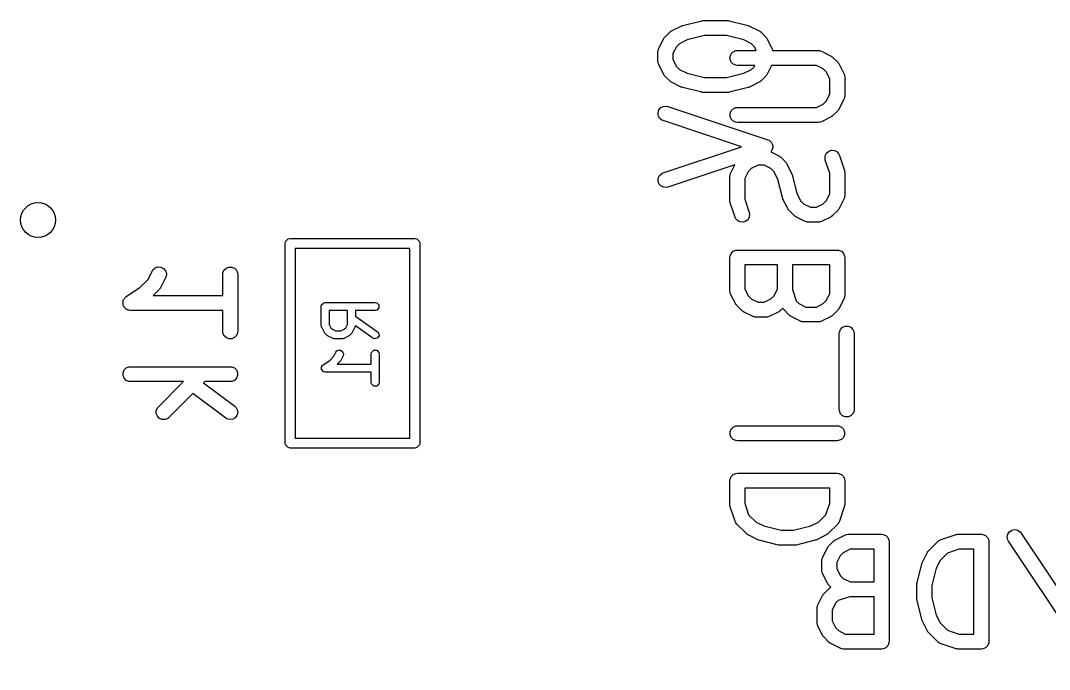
# Model space of a CAD drawing. Extents: x -0.08 to 1.99, y 0.07 to 3.69.
# Drawn here: x 1.0207 to 1.4264, y 2.9114 to 3.1675 of the extents above; entities that cross this region are included whole.
import ezdxf

# ---------------------------------------------------------------- set-up
doc = ezdxf.new("R2010")
doc.units = 0
doc.header["$MEASUREMENT"] = 0
doc.layers.add('BLACK', color=7, linetype='CONTINUOUS')

msp = doc.modelspace()

# ---------------------------------------------------------------- linework, layer by layer
at = {"layer": 'BLACK', "linetype": 'CONTINUOUS'}
for p, q in [((1.27742, 3.16344), (1.28117, 3.16531)), ((1.28117, 3.16531), (1.28121, 3.16533)), ((1.28121, 3.16533), (1.28123, 3.16534)), ((1.28123, 3.16534), (1.28147, 3.16543)), ((1.28147, 3.16543), (1.28171, 3.16552)), ((1.28171, 3.16552), (1.28173, 3.16552)), ((1.28173, 3.16552), (1.28178, 3.16554)), ((1.28178, 3.16554), (1.28927, 3.16741)), ((1.28927, 3.16741), (1.28937, 3.16743)), ((1.28937, 3.16743), (1.28941, 3.16744)), ((1.28941, 3.16744), (1.28963, 3.16747)), ((1.28963, 3.16747), (1.28985, 3.1675)), ((1.28985, 3.1675), (1.28989, 3.16749)), ((1.28989, 3.16749), (1.28999, 3.1675)), ((1.28999, 3.1675), (1.29936, 3.1675)), ((1.29936, 3.1675), (1.29947, 3.16749)), ((1.29947, 3.16749), (1.29951, 3.1675)), ((1.29951, 3.1675), (1.29972, 3.16747)), ((1.29972, 3.16747), (1.29994, 3.16744)), ((1.29994, 3.16744), (1.29998, 3.16743)), ((1.29998, 3.16743), (1.30008, 3.16741)), ((1.30008, 3.16741), (1.30758, 3.16554)), ((1.30758, 3.16554), (1.30762, 3.16552)), ((1.30762, 3.16552), (1.30764, 3.16552)), ((1.30764, 3.16552), (1.30788, 3.16543)), ((1.30788, 3.16543), (1.30813, 3.16534)), ((1.30813, 3.16534), (1.30814, 3.16533)), ((1.30814, 3.16533), (1.30818, 3.16531)), ((1.30818, 3.16531), (1.31193, 3.16344)), ((1.27448, 3.16065), (1.27453, 3.16073)), ((1.27453, 3.16073), (1.27459, 3.16079)), ((1.27459, 3.16079), (1.27478, 3.16101)), ((1.27478, 3.16101), (1.27665, 3.16289)), ((1.27665, 3.16289), (1.27688, 3.16307)), ((1.27688, 3.16307), (1.27693, 3.16313)), ((1.27693, 3.16313), (1.27702, 3.16319)), ((1.27702, 3.16319), (1.2771, 3.16325)), ((1.2771, 3.16325), (1.27717, 3.16328)), ((1.27717, 3.16328), (1.27742, 3.16344)), ((1.29035, 3.1616), (1.28352, 3.15989)), ((1.299, 3.1616), (1.29035, 3.1616)), ((1.30583, 3.15989), (1.299, 3.1616)), ((1.31193, 3.16344), (1.31218, 3.16328)), ((1.31218, 3.16328), (1.31225, 3.16325)), ((1.31225, 3.16325), (1.31233, 3.16319)), ((1.31233, 3.16319), (1.31242, 3.16313)), ((1.31242, 3.16313), (1.31247, 3.16307)), ((1.31247, 3.16307), (1.3127, 3.16289)), ((1.3127, 3.16289), (1.31458, 3.16101)), ((1.31458, 3.16101), (1.31476, 3.16079)), ((1.31476, 3.16079), (1.31482, 3.16073)), ((1.31482, 3.16073), (1.31488, 3.16065)), ((1.27235, 3.15649), (1.27423, 3.16024)), ((1.27423, 3.16024), (1.27438, 3.16049)), ((1.27438, 3.16049), (1.27441, 3.16056)), ((1.27441, 3.16056), (1.27448, 3.16065)), ((1.27929, 3.15717), (1.27795, 3.15448)), ((1.28049, 3.15837), (1.27929, 3.15717)), ((1.28352, 3.15989), (1.28049, 3.15837)), ((1.30886, 3.15837), (1.30583, 3.15989)), ((1.31006, 3.15717), (1.30886, 3.15837)), ((1.3108, 3.15569), (1.31006, 3.15717)), ((1.31488, 3.16065), (1.31494, 3.16056)), ((1.31494, 3.16056), (1.31497, 3.16049)), ((1.31497, 3.16049), (1.31513, 3.16024)), ((1.31513, 3.16024), (1.317, 3.15649)), ((1.27204, 3.15517), (1.2721, 3.15575)), ((1.27204, 3.15142), (1.27204, 3.15517)), ((1.2721, 3.15575), (1.27214, 3.15585)), ((1.27214, 3.15595), (1.27235, 3.15649)), ((1.27214, 3.15585), (1.27214, 3.15595)), ((1.27795, 3.15448), (1.27795, 3.15212)), ((1.30044, 3.15331), (1.30088, 3.15438)), ((1.30044, 3.15216), (1.30044, 3.15331)), ((1.30088, 3.15438), (1.3017, 3.15519)), ((1.3017, 3.15519), (1.30276, 3.15563)), ((1.30276, 3.15563), (1.30334, 3.15569)), ((1.30334, 3.15569), (1.3108, 3.15569)), ((1.317, 3.15649), (1.31721, 3.15595)), ((1.31721, 3.15595), (1.31722, 3.15585)), ((1.31722, 3.15585), (1.31726, 3.15575)), ((1.31726, 3.15575), (1.31726, 3.15569)), ((1.31726, 3.15569), (1.33521, 3.15569)), ((1.33521, 3.15569), (1.33579, 3.15563)), ((1.33579, 3.15563), (1.33588, 3.15559)), ((1.33588, 3.15559), (1.33599, 3.15559)), ((1.33599, 3.15559), (1.33653, 3.15538)), ((1.33653, 3.15538), (1.34028, 3.1535)), ((1.34028, 3.1535), (1.34053, 3.15335)), ((1.34053, 3.15335), (1.3406, 3.15332)), ((1.3406, 3.15332), (1.34068, 3.15325)), ((1.34068, 3.15325), (1.34077, 3.1532)), ((1.34077, 3.1532), (1.34082, 3.15314)), ((1.34082, 3.15314), (1.34105, 3.15295)), ((1.34105, 3.15295), (1.34292, 3.15108)), ((1.2721, 3.15085), (1.27204, 3.15142)), ((1.27214, 3.15075), (1.2721, 3.15085)), ((1.27214, 3.15064), (1.27214, 3.15075)), ((1.27235, 3.1501), (1.27214, 3.15064)), ((1.27423, 3.14635), (1.27235, 3.1501)), ((1.27795, 3.15212), (1.27929, 3.14942)), ((1.27929, 3.14942), (1.28049, 3.14823)), ((1.30088, 3.1511), (1.30044, 3.15216)), ((1.3017, 3.15028), (1.30088, 3.1511)), ((1.30276, 3.14984), (1.3017, 3.15028)), ((1.30334, 3.14979), (1.30276, 3.14984)), ((1.31024, 3.14979), (1.30334, 3.14979)), ((1.30886, 3.14823), (1.31006, 3.14942)), ((1.31006, 3.14942), (1.31024, 3.14979)), ((1.31684, 3.14979), (1.31513, 3.14635)), ((1.33451, 3.14979), (1.31684, 3.14979)), ((1.33721, 3.14844), (1.33451, 3.14979)), ((1.34292, 3.15108), (1.34311, 3.15085)), ((1.34311, 3.15085), (1.34317, 3.1508)), ((1.34317, 3.1508), (1.34322, 3.15071)), ((1.34322, 3.15071), (1.34329, 3.15063)), ((1.34329, 3.15063), (1.34332, 3.15056)), ((1.34332, 3.15056), (1.34348, 3.15031)), ((1.34348, 3.15031), (1.34535, 3.14656)), ((1.27438, 3.14611), (1.27423, 3.14635)), ((1.27441, 3.14603), (1.27438, 3.14611)), ((1.27448, 3.14595), (1.27441, 3.14603)), ((1.27453, 3.14586), (1.27448, 3.14595)), ((1.27459, 3.14581), (1.27453, 3.14586)), ((1.27478, 3.14559), (1.27459, 3.14581)), ((1.27665, 3.14371), (1.27478, 3.14559)), ((1.28049, 3.14823), (1.28352, 3.14671)), ((1.28352, 3.14671), (1.29035, 3.145)), ((1.29035, 3.145), (1.299, 3.145)), ((1.299, 3.145), (1.30583, 3.14671)), ((1.30583, 3.14671), (1.30886, 3.14823)), ((1.31458, 3.14559), (1.3127, 3.14371)), ((1.31476, 3.14581), (1.31458, 3.14559)), ((1.31482, 3.14586), (1.31476, 3.14581)), ((1.31488, 3.14595), (1.31482, 3.14586)), ((1.31494, 3.14603), (1.31488, 3.14595)), ((1.31497, 3.14611), (1.31494, 3.14603)), ((1.31513, 3.14635), (1.31497, 3.14611)), ((1.33841, 3.14724), (1.33721, 3.14844)), ((1.33976, 3.14454), (1.33841, 3.14724)), ((1.33976, 3.13844), (1.33976, 3.14454)), ((1.34535, 3.14656), (1.34556, 3.14602)), ((1.34556, 3.14602), (1.34556, 3.14591)), ((1.34556, 3.14591), (1.34561, 3.14582)), ((1.34561, 3.14582), (1.34566, 3.14524)), ((1.34566, 3.14524), (1.34566, 3.13774)), ((1.27688, 3.14353), (1.27665, 3.14371)), ((1.27693, 3.14347), (1.27688, 3.14353)), ((1.27702, 3.14341), (1.27693, 3.14347)), ((1.2771, 3.14335), (1.27702, 3.14341)), ((1.27717, 3.14332), (1.2771, 3.14335)), ((1.27742, 3.14316), (1.27717, 3.14332)), ((1.28117, 3.14128), (1.27742, 3.14316)), ((1.28121, 3.14127), (1.28117, 3.14128)), ((1.28123, 3.14126), (1.28121, 3.14127)), ((1.28147, 3.14117), (1.28123, 3.14126)), ((1.28171, 3.14108), (1.28147, 3.14117)), ((1.28173, 3.14108), (1.28171, 3.14108)), ((1.28178, 3.14106), (1.28173, 3.14108)), ((1.28927, 3.13919), (1.28178, 3.14106)), ((1.30758, 3.14106), (1.30008, 3.13919)), ((1.30762, 3.14108), (1.30758, 3.14106)), ((1.30764, 3.14108), (1.30762, 3.14108)), ((1.30788, 3.14117), (1.30764, 3.14108)), ((1.30813, 3.14126), (1.30788, 3.14117)), ((1.30814, 3.14127), (1.30813, 3.14126)), ((1.30818, 3.14128), (1.30814, 3.14127)), ((1.31193, 3.14316), (1.30818, 3.14128)), ((1.31218, 3.14332), (1.31193, 3.14316)), ((1.31225, 3.14335), (1.31218, 3.14332)), ((1.31233, 3.14341), (1.31225, 3.14335)), ((1.31242, 3.14347), (1.31233, 3.14341)), ((1.31247, 3.14353), (1.31242, 3.14347)), ((1.3127, 3.14371), (1.31247, 3.14353)), ((1.28937, 3.13917), (1.28927, 3.13919)), ((1.28941, 3.13916), (1.28937, 3.13917)), ((1.28963, 3.13913), (1.28941, 3.13916)), ((1.28985, 3.1391), (1.28963, 3.13913)), ((1.28989, 3.13911), (1.28985, 3.1391)), ((1.28999, 3.1391), (1.28989, 3.13911)), ((1.29936, 3.1391), (1.28999, 3.1391)), ((1.29947, 3.13911), (1.29936, 3.1391)), ((1.29951, 3.1391), (1.29947, 3.13911)), ((1.29972, 3.13913), (1.29951, 3.1391)), ((1.29994, 3.13916), (1.29972, 3.13913)), ((1.29998, 3.13917), (1.29994, 3.13916)), ((1.30008, 3.13919), (1.29998, 3.13917)), ((1.33841, 3.13574), (1.33976, 3.13844)), ((1.34535, 3.13642), (1.34348, 3.13267)), ((1.34556, 3.13696), (1.34535, 3.13642)), ((1.34561, 3.13716), (1.34556, 3.13707)), ((1.34556, 3.13707), (1.34556, 3.13696)), ((1.34566, 3.13774), (1.34561, 3.13716)), ((1.27243, 3.13226), (1.27318, 3.13314)), ((1.27318, 3.13314), (1.27421, 3.13365)), ((1.27421, 3.13365), (1.27536, 3.13373)), ((1.27536, 3.13373), (1.27593, 3.1336)), ((1.27593, 3.1336), (1.3153, 3.12048)), ((1.30088, 3.13188), (1.3017, 3.1327)), ((1.3017, 3.1327), (1.30276, 3.13314)), ((1.30276, 3.13314), (1.30334, 3.13319)), ((1.30334, 3.13319), (1.33451, 3.13319)), ((1.33451, 3.13319), (1.33721, 3.13454)), ((1.33721, 3.13454), (1.33841, 3.13574)), ((1.34329, 3.13235), (1.34322, 3.13227)), ((1.34332, 3.13242), (1.34329, 3.13235)), ((1.34348, 3.13267), (1.34332, 3.13242)), ((1.27206, 3.13117), (1.27243, 3.13226)), ((1.27214, 3.13002), (1.27206, 3.13117)), ((1.27266, 3.12899), (1.27214, 3.13002)), ((1.27353, 3.12824), (1.27266, 3.12899)), ((1.27406, 3.128), (1.27353, 3.12824)), ((1.30044, 3.13082), (1.30088, 3.13188)), ((1.30044, 3.12967), (1.30044, 3.13082)), ((1.30088, 3.1286), (1.30044, 3.12967)), ((1.3017, 3.12779), (1.30088, 3.1286)), ((1.34028, 3.12947), (1.33653, 3.1276)), ((1.34053, 3.12963), (1.34028, 3.12947)), ((1.3406, 3.12966), (1.34053, 3.12963)), ((1.34068, 3.12973), (1.3406, 3.12966)), ((1.34077, 3.12978), (1.34068, 3.12973)), ((1.34082, 3.12984), (1.34077, 3.12978)), ((1.34105, 3.13003), (1.34082, 3.12984)), ((1.34292, 3.1319), (1.34105, 3.13003)), ((1.34311, 3.13213), (1.34292, 3.1319)), ((1.34317, 3.13218), (1.34311, 3.13213)), ((1.34322, 3.13227), (1.34317, 3.13218)), ((1.30503, 3.11768), (1.27406, 3.128)), ((1.30276, 3.12735), (1.3017, 3.12779)), ((1.30334, 3.12729), (1.30276, 3.12735)), ((1.33521, 3.12729), (1.30334, 3.12729)), ((1.33579, 3.12735), (1.33521, 3.12729)), ((1.33588, 3.12739), (1.33579, 3.12735)), ((1.33599, 3.12739), (1.33588, 3.12739)), ((1.33653, 3.1276), (1.33599, 3.12739)), ((1.3153, 3.12048), (1.31583, 3.12024)), ((1.31583, 3.12024), (1.31598, 3.12011)), ((1.27406, 3.10736), (1.30503, 3.11768)), ((1.31598, 3.12011), (1.31617, 3.12001)), ((1.31617, 3.12001), (1.31642, 3.11973)), ((1.31642, 3.11973), (1.3167, 3.11949)), ((1.3167, 3.11949), (1.31679, 3.1193)), ((1.31679, 3.1193), (1.31693, 3.11914)), ((1.31693, 3.11622), (1.31679, 3.11606)), ((1.31693, 3.11914), (1.31705, 3.11879)), ((1.31705, 3.11657), (1.31693, 3.11622)), ((1.31705, 3.11879), (1.31721, 3.11846)), ((1.31721, 3.1169), (1.31705, 3.11657)), ((1.31721, 3.11846), (1.31723, 3.11825)), ((1.31723, 3.11711), (1.31721, 3.1169)), ((1.31723, 3.11825), (1.31729, 3.11805)), ((1.31729, 3.11731), (1.31723, 3.11711)), ((1.31729, 3.11805), (1.31727, 3.11768)), ((1.31727, 3.11768), (1.31729, 3.11731)), ((1.33937, 3.11593), (1.34047, 3.1163)), ((1.34047, 3.1163), (1.34161, 3.11622)), ((1.34161, 3.11622), (1.34264, 3.1157)), ((1.3167, 3.11587), (1.31651, 3.11571)), ((1.31651, 3.11571), (1.31966, 3.11413)), ((1.31679, 3.11606), (1.3167, 3.11587)), ((1.31966, 3.11413), (1.31991, 3.11398)), ((1.31991, 3.11398), (1.31998, 3.11395)), ((1.31998, 3.11395), (1.32006, 3.11388)), ((1.32006, 3.11388), (1.32015, 3.11383)), ((1.32015, 3.11383), (1.3202, 3.11377)), ((1.3202, 3.11377), (1.32043, 3.11358)), ((1.32043, 3.11358), (1.3223, 3.11171)), ((1.33791, 3.113), (1.33799, 3.11415)), ((1.33803, 3.11243), (1.33791, 3.113)), ((1.33799, 3.11415), (1.3385, 3.11518)), ((1.33976, 3.10726), (1.33803, 3.11243)), ((1.3385, 3.11518), (1.33937, 3.11593)), ((1.34264, 3.1157), (1.3434, 3.11483)), ((1.3434, 3.11483), (1.34364, 3.1143)), ((1.34364, 3.1143), (1.34551, 3.10868)), ((1.30239, 3.11058), (1.27593, 3.10175)), ((1.3007, 3.10719), (1.30239, 3.11058)), ((1.30884, 3.10907), (1.30764, 3.10787)), ((1.31154, 3.11042), (1.30884, 3.10907)), ((1.31389, 3.11042), (1.31154, 3.11042)), ((1.31659, 3.10907), (1.31389, 3.11042)), ((1.31779, 3.10787), (1.31659, 3.10907)), ((1.3223, 3.11171), (1.32249, 3.11148)), ((1.32249, 3.11148), (1.32254, 3.11143)), ((1.32254, 3.11143), (1.3226, 3.11134)), ((1.3226, 3.11134), (1.32267, 3.11126)), ((1.32267, 3.11126), (1.3227, 3.11119)), ((1.3227, 3.11119), (1.32285, 3.11094)), ((1.32285, 3.11094), (1.32473, 3.10719)), ((1.34551, 3.10868), (1.34558, 3.10839)), ((1.34558, 3.10839), (1.34561, 3.10832)), ((1.34561, 3.10832), (1.34562, 3.10822)), ((1.34562, 3.10822), (1.34564, 3.10811)), ((1.34564, 3.10811), (1.34563, 3.10804)), ((1.34563, 3.10804), (1.34566, 3.10774)), ((1.27206, 3.10419), (1.27214, 3.10534)), ((1.27243, 3.10309), (1.27206, 3.10419)), ((1.27214, 3.10534), (1.27266, 3.10637)), ((1.27266, 3.10637), (1.27353, 3.10712)), ((1.27353, 3.10712), (1.27406, 3.10736)), ((1.30039, 3.10587), (1.30044, 3.10645)), ((1.30039, 3.0965), (1.30039, 3.10587)), ((1.30044, 3.10645), (1.30048, 3.10654)), ((1.30048, 3.10654), (1.30049, 3.10665)), ((1.30049, 3.10665), (1.3007, 3.10719)), ((1.30764, 3.10787), (1.30629, 3.10517)), ((1.30629, 3.10517), (1.30629, 3.09697)), ((1.3193, 3.10484), (1.31779, 3.10787)), ((1.3211, 3.09765), (1.3193, 3.10484)), ((1.32473, 3.10719), (1.32474, 3.10715)), ((1.32474, 3.10715), (1.32476, 3.10713)), ((1.32476, 3.10713), (1.32484, 3.10689)), ((1.32484, 3.10689), (1.32493, 3.10665)), ((1.32493, 3.10665), (1.32494, 3.10663)), ((1.32494, 3.10663), (1.32495, 3.10659)), ((1.32495, 3.10659), (1.32675, 3.0994)), ((1.33976, 3.09907), (1.33976, 3.10726)), ((1.34566, 3.10774), (1.34566, 3.09837)), ((1.27318, 3.10222), (1.27243, 3.10309)), ((1.27421, 3.10171), (1.27318, 3.10222)), ((1.27536, 3.10163), (1.27421, 3.10171)), ((1.27593, 3.10175), (1.27536, 3.10163)), ((1.30042, 3.0962), (1.30039, 3.0965)), ((1.30041, 3.09613), (1.30042, 3.0962)), ((1.30043, 3.09602), (1.30041, 3.09613)), ((1.30044, 3.09592), (1.30043, 3.09602)), ((1.30047, 3.09585), (1.30044, 3.09592)), ((1.30054, 3.09556), (1.30047, 3.09585)), ((1.30629, 3.09697), (1.30802, 3.0918)), ((1.32111, 3.09761), (1.3211, 3.09765)), ((1.32111, 3.09759), (1.32111, 3.09761)), ((1.32121, 3.09735), (1.32111, 3.09759)), ((1.32129, 3.09711), (1.32121, 3.09735)), ((1.3213, 3.09709), (1.32129, 3.09711)), ((1.32132, 3.09705), (1.3213, 3.09709)), ((1.3232, 3.0933), (1.32132, 3.09705)), ((1.32675, 3.0994), (1.32826, 3.09637)), ((1.32826, 3.09637), (1.32946, 3.09517)), ((1.33721, 3.09517), (1.33841, 3.09637)), ((1.33841, 3.09637), (1.33976, 3.09907)), ((1.34535, 3.09705), (1.34348, 3.0933)), ((1.34556, 3.09759), (1.34535, 3.09705)), ((1.34561, 3.09779), (1.34556, 3.0977)), ((1.34556, 3.0977), (1.34556, 3.09759)), ((1.34566, 3.09837), (1.34561, 3.09779)), ((1.30241, 3.08994), (1.30054, 3.09556)), ((1.30802, 3.0918), (1.30814, 3.09124)), ((1.32335, 3.09305), (1.3232, 3.0933)), ((1.32338, 3.09298), (1.32335, 3.09305)), ((1.32345, 3.0929), (1.32338, 3.09298)), ((1.3235, 3.09281), (1.32345, 3.0929)), ((1.32356, 3.09276), (1.3235, 3.09281)), ((1.32375, 3.09253), (1.32356, 3.09276)), ((1.32562, 3.09066), (1.32375, 3.09253)), ((1.32946, 3.09517), (1.33216, 3.09382)), ((1.33216, 3.09382), (1.33451, 3.09382)), ((1.33451, 3.09382), (1.33721, 3.09517)), ((1.34292, 3.09253), (1.34105, 3.09066)), ((1.34311, 3.09276), (1.34292, 3.09253)), ((1.34317, 3.09281), (1.34311, 3.09276)), ((1.34322, 3.0929), (1.34317, 3.09281)), ((1.34329, 3.09298), (1.34322, 3.0929)), ((1.34332, 3.09305), (1.34329, 3.09298)), ((1.34348, 3.0933), (1.34332, 3.09305)), ((1.30265, 3.08941), (1.30241, 3.08994)), ((1.3034, 3.08854), (1.30265, 3.08941)), ((1.30443, 3.08802), (1.3034, 3.08854)), ((1.30558, 3.08794), (1.30443, 3.08802)), ((1.30668, 3.08831), (1.30558, 3.08794)), ((1.30755, 3.08906), (1.30668, 3.08831)), ((1.30806, 3.09009), (1.30755, 3.08906)), ((1.30814, 3.09124), (1.30806, 3.09009)), ((1.32585, 3.09047), (1.32562, 3.09066)), ((1.3259, 3.09041), (1.32585, 3.09047)), ((1.32599, 3.09036), (1.3259, 3.09041)), ((1.32607, 3.09029), (1.32599, 3.09036)), ((1.32614, 3.09026), (1.32607, 3.09029)), ((1.32639, 3.0901), (1.32614, 3.09026)), ((1.33014, 3.08823), (1.32639, 3.0901)), ((1.33068, 3.08802), (1.33014, 3.08823)), ((1.33079, 3.08802), (1.33068, 3.08802)), ((1.33088, 3.08798), (1.33079, 3.08802)), ((1.33146, 3.08792), (1.33088, 3.08798)), ((1.33521, 3.08792), (1.33146, 3.08792)), ((1.33579, 3.08798), (1.33521, 3.08792)), ((1.33588, 3.08802), (1.33579, 3.08798)), ((1.33599, 3.08802), (1.33588, 3.08802)), ((1.33653, 3.08823), (1.33599, 3.08802)), ((1.34028, 3.0901), (1.33653, 3.08823)), ((1.34053, 3.09026), (1.34028, 3.0901)), ((1.3406, 3.09029), (1.34053, 3.09026)), ((1.34068, 3.09036), (1.3406, 3.09029)), ((1.34077, 3.09041), (1.34068, 3.09036)), ((1.34082, 3.09047), (1.34077, 3.09041)), ((1.34105, 3.09066), (1.34082, 3.09047)), ((1.125, 3.07953), (1.12515, 3.08028)), ((1.12515, 3.08028), (1.12622, 3.08135)), ((1.12622, 3.08135), (1.12697, 3.0815)), ((1.12697, 3.0815), (1.17618, 3.0815)), ((1.17618, 3.0815), (1.17693, 3.08135)), ((1.17693, 3.08135), (1.178, 3.08028)), ((1.178, 3.08028), (1.17815, 3.07953)), ((1.125, 3.00079), (1.125, 3.07953)), ((1.12894, 3.07756), (1.12894, 3.00276)), ((1.17421, 3.07756), (1.12894, 3.07756)), ((1.17421, 3.00276), (1.17421, 3.07756)), ((1.17815, 3.07953), (1.17815, 3.00079)), ((1.30044, 3.07457), (1.30088, 3.07564)), ((1.30088, 3.07564), (1.3017, 3.07645)), ((1.3017, 3.07645), (1.30276, 3.07689)), ((1.30276, 3.07689), (1.30334, 3.07695)), ((1.30334, 3.07695), (1.34271, 3.07695)), ((1.34271, 3.07695), (1.34329, 3.07689)), ((1.34329, 3.07689), (1.34435, 3.07645)), ((1.34435, 3.07645), (1.34516, 3.07564)), ((1.34516, 3.07564), (1.34561, 3.07457)), ((1.30039, 3.074), (1.30044, 3.07457)), ((1.30039, 3.06087), (1.30039, 3.074)), ((1.34561, 3.07457), (1.34566, 3.074)), ((1.34566, 3.074), (1.34566, 3.059)), ((1.07092, 3.06534), (1.07258, 3.06866)), ((1.07258, 3.06866), (1.07289, 3.06915)), ((1.07289, 3.06915), (1.07376, 3.06991)), ((1.07376, 3.06991), (1.07485, 3.07027)), ((1.07485, 3.07027), (1.076, 3.07019)), ((1.076, 3.07019), (1.07703, 3.06967)), ((1.07703, 3.06967), (1.07778, 3.0688)), ((1.07778, 3.0688), (1.07815, 3.06771)), ((1.07815, 3.06771), (1.07807, 3.06656)), ((1.10039, 3.06734), (1.10044, 3.06792)), ((1.10044, 3.06792), (1.10088, 3.06898)), ((1.10088, 3.06898), (1.1017, 3.0698)), ((1.1017, 3.0698), (1.10276, 3.07024)), ((1.10276, 3.07024), (1.10392, 3.07024)), ((1.10392, 3.07024), (1.10498, 3.0698)), ((1.10498, 3.0698), (1.10579, 3.06898)), ((1.10579, 3.06898), (1.10624, 3.06792)), ((1.10624, 3.06792), (1.10629, 3.06734)), ((1.31913, 3.07105), (1.30629, 3.07105)), ((1.30629, 3.07105), (1.30629, 3.06157)), ((1.31913, 3.06157), (1.31913, 3.07105)), ((1.33976, 3.07105), (1.32504, 3.07105)), ((1.32504, 3.07105), (1.32504, 3.06135)), ((1.33976, 3.0597), (1.33976, 3.07105)), ((1.06771, 3.06214), (1.07092, 3.06534)), ((1.07786, 3.06602), (1.07598, 3.06227)), ((1.07807, 3.06656), (1.07786, 3.06602)), ((1.10039, 3.05905), (1.10039, 3.06734)), ((1.10629, 3.06734), (1.10629, 3.04484)), ((1.06233, 3.05855), (1.06771, 3.06214)), ((1.07543, 3.0615), (1.07297, 3.05905)), ((1.07562, 3.06173), (1.07543, 3.0615)), ((1.07568, 3.06178), (1.07562, 3.06173)), ((1.07573, 3.06187), (1.07568, 3.06178)), ((1.0758, 3.06195), (1.07573, 3.06187)), ((1.07583, 3.06202), (1.0758, 3.06195)), ((1.07598, 3.06227), (1.07583, 3.06202)), ((1.30044, 3.0603), (1.30039, 3.06087)), ((1.30048, 3.0602), (1.30044, 3.0603)), ((1.30049, 3.06009), (1.30048, 3.0602)), ((1.3007, 3.05955), (1.30049, 3.06009)), ((1.30257, 3.0558), (1.3007, 3.05955)), ((1.30629, 3.06157), (1.30764, 3.05887)), ((1.31779, 3.05887), (1.31913, 3.06157)), ((1.32504, 3.06135), (1.32654, 3.05685)), ((1.33841, 3.057), (1.33976, 3.0597)), ((1.06102, 3.0561), (1.06107, 3.05638)), ((1.06107, 3.05581), (1.06102, 3.0561)), ((1.06107, 3.05667), (1.06119, 3.05694)), ((1.06107, 3.05638), (1.06107, 3.05667)), ((1.06107, 3.05552), (1.06107, 3.05581)), ((1.06118, 3.05525), (1.06107, 3.05552)), ((1.06124, 3.05497), (1.06118, 3.05525)), ((1.06119, 3.05694), (1.06124, 3.05723)), ((1.06124, 3.05723), (1.0614, 3.05747)), ((1.0614, 3.05747), (1.06151, 3.05773)), ((1.06151, 3.05773), (1.06172, 3.05794)), ((1.06172, 3.05794), (1.06188, 3.05818)), ((1.06188, 3.05818), (1.06233, 3.05855)), ((1.06233, 3.05855), (1.06233, 3.05855)), ((1.06233, 3.05855), (1.06233, 3.05855)), ((1.06233, 3.05855), (1.06233, 3.05855)), ((1.07297, 3.05905), (1.10039, 3.05905)), ((1.13926, 3.05469), (1.13938, 3.05529)), ((1.13938, 3.05529), (1.14023, 3.05614)), ((1.14023, 3.05614), (1.14083, 3.05626)), ((1.14083, 3.05626), (1.16052, 3.05626)), ((1.16052, 3.05626), (1.16112, 3.05614)), ((1.16112, 3.05614), (1.16197, 3.05529)), ((1.16197, 3.05529), (1.16197, 3.05408)), ((1.30273, 3.05556), (1.30257, 3.0558)), ((1.30276, 3.05548), (1.30273, 3.05556)), ((1.30283, 3.0554), (1.30276, 3.05548)), ((1.30288, 3.05531), (1.30283, 3.0554)), ((1.30294, 3.05526), (1.30288, 3.05531)), ((1.30313, 3.05504), (1.30294, 3.05526)), ((1.30764, 3.05887), (1.30884, 3.05768)), ((1.30884, 3.05768), (1.31154, 3.05633)), ((1.31154, 3.05633), (1.31389, 3.05633)), ((1.31389, 3.05633), (1.31659, 3.05768)), ((1.31659, 3.05768), (1.31779, 3.05887)), ((1.32654, 3.05685), (1.32759, 3.0558)), ((1.32759, 3.0558), (1.33028, 3.05445)), ((1.33451, 3.05445), (1.33721, 3.0558)), ((1.33721, 3.0558), (1.33841, 3.057)), ((1.34535, 3.05768), (1.34348, 3.05393)), ((1.34556, 3.05822), (1.34535, 3.05768)), ((1.34561, 3.05842), (1.34556, 3.05833)), ((1.34556, 3.05833), (1.34556, 3.05822)), ((1.34566, 3.059), (1.34561, 3.05842)), ((1.0614, 3.05472), (1.06124, 3.05497)), ((1.06151, 3.05445), (1.0614, 3.05472)), ((1.06172, 3.05425), (1.06151, 3.05445)), ((1.06188, 3.05401), (1.06172, 3.05425)), ((1.06212, 3.05384), (1.06188, 3.05401)), ((1.06233, 3.05364), (1.06212, 3.05384)), ((1.0626, 3.05353), (1.06233, 3.05364)), ((1.06284, 3.05337), (1.0626, 3.05353)), ((1.06312, 3.05331), (1.06284, 3.05337)), ((1.06339, 3.0532), (1.06312, 3.05331)), ((1.06396, 3.05314), (1.06339, 3.0532)), ((1.06397, 3.05314), (1.06396, 3.05314)), ((1.10039, 3.05314), (1.06397, 3.05314)), ((1.06397, 3.05314), (1.06397, 3.05314)), ((1.06397, 3.05314), (1.06397, 3.05314)), ((1.10039, 3.04484), (1.10039, 3.05314)), ((1.13926, 3.04719), (1.13926, 3.05469)), ((1.14957, 3.05311), (1.14241, 3.05311)), ((1.14241, 3.05311), (1.14241, 3.04756)), ((1.14957, 3.04756), (1.14957, 3.05311)), ((1.16052, 3.05311), (1.15272, 3.05311)), ((1.15272, 3.05311), (1.15272, 3.05082)), ((1.16112, 3.05323), (1.16052, 3.05311)), ((1.16197, 3.05408), (1.16112, 3.05323)), ((1.305, 3.05316), (1.30313, 3.05504)), ((1.30523, 3.05298), (1.305, 3.05316)), ((1.30528, 3.05292), (1.30523, 3.05298)), ((1.30537, 3.05286), (1.30528, 3.05292)), ((1.30545, 3.0528), (1.30537, 3.05286)), ((1.30552, 3.05277), (1.30545, 3.0528)), ((1.30577, 3.05261), (1.30552, 3.05277)), ((1.30952, 3.05073), (1.30577, 3.05261)), ((1.31966, 3.05261), (1.31591, 3.05073)), ((1.31991, 3.05277), (1.31966, 3.05261)), ((1.31998, 3.0528), (1.31991, 3.05277)), ((1.32006, 3.05286), (1.31998, 3.0528)), ((1.32015, 3.05292), (1.32006, 3.05286)), ((1.3202, 3.05298), (1.32015, 3.05292)), ((1.32043, 3.05316), (1.3202, 3.05298)), ((1.32129, 3.05403), (1.32043, 3.05316)), ((1.3214, 3.05379), (1.32129, 3.05403)), ((1.32147, 3.05371), (1.3214, 3.05379)), ((1.32151, 3.05361), (1.32147, 3.05371)), ((1.32187, 3.05316), (1.32151, 3.05361)), ((1.32375, 3.05129), (1.32187, 3.05316)), ((1.32397, 3.0511), (1.32375, 3.05129)), ((1.33028, 3.05445), (1.33451, 3.05445)), ((1.34105, 3.05129), (1.34082, 3.0511)), ((1.34292, 3.05316), (1.34105, 3.05129)), ((1.34311, 3.05339), (1.34292, 3.05316)), ((1.34317, 3.05344), (1.34311, 3.05339)), ((1.34322, 3.05353), (1.34317, 3.05344)), ((1.34329, 3.05361), (1.34322, 3.05353)), ((1.34332, 3.05368), (1.34329, 3.05361)), ((1.34348, 3.05393), (1.34332, 3.05368)), ((1.13927, 3.04711), (1.13926, 3.04719)), ((1.13926, 3.04708), (1.13927, 3.04711)), ((1.14241, 3.04756), (1.14306, 3.04625)), ((1.14891, 3.04625), (1.14957, 3.04756)), ((1.15272, 3.05082), (1.16142, 3.04473)), ((1.31006, 3.05053), (1.30952, 3.05073)), ((1.31016, 3.05052), (1.31006, 3.05053)), ((1.31026, 3.05048), (1.31016, 3.05052)), ((1.31084, 3.05042), (1.31026, 3.05048)), ((1.31459, 3.05042), (1.31084, 3.05042)), ((1.31516, 3.05048), (1.31459, 3.05042)), ((1.31526, 3.05052), (1.31516, 3.05048)), ((1.31537, 3.05053), (1.31526, 3.05052)), ((1.31591, 3.05073), (1.31537, 3.05053)), ((1.32403, 3.05104), (1.32397, 3.0511)), ((1.32412, 3.05099), (1.32403, 3.05104)), ((1.3242, 3.05092), (1.32412, 3.05099)), ((1.32427, 3.05089), (1.3242, 3.05092)), ((1.32452, 3.05073), (1.32427, 3.05089)), ((1.32827, 3.04886), (1.32452, 3.05073)), ((1.32881, 3.04865), (1.32827, 3.04886)), ((1.32891, 3.04865), (1.32881, 3.04865)), ((1.32901, 3.0486), (1.32891, 3.04865)), ((1.32959, 3.04855), (1.32901, 3.0486)), ((1.33521, 3.04855), (1.32959, 3.04855)), ((1.33579, 3.0486), (1.33521, 3.04855)), ((1.33588, 3.04865), (1.33579, 3.0486)), ((1.33599, 3.04865), (1.33588, 3.04865)), ((1.33653, 3.04886), (1.33599, 3.04865)), ((1.34028, 3.05073), (1.33653, 3.04886)), ((1.34053, 3.05089), (1.34028, 3.05073)), ((1.3406, 3.05092), (1.34053, 3.05089)), ((1.34068, 3.05099), (1.3406, 3.05092)), ((1.34077, 3.05104), (1.34068, 3.05099)), ((1.34082, 3.0511), (1.34077, 3.05104)), ((1.10044, 3.04427), (1.10039, 3.04484)), ((1.10088, 3.0432), (1.10044, 3.04427)), ((1.1017, 3.04239), (1.10088, 3.0432)), ((1.10579, 3.0432), (1.10498, 3.04239)), ((1.10624, 3.04427), (1.10579, 3.0432)), ((1.10629, 3.04484), (1.10624, 3.04427)), ((1.13933, 3.04683), (1.13926, 3.04708)), ((1.13938, 3.04659), (1.13933, 3.04683)), ((1.1394, 3.04656), (1.13938, 3.04659)), ((1.13942, 3.04648), (1.1394, 3.04656)), ((1.14036, 3.04461), (1.13942, 3.04648)), ((1.14052, 3.04441), (1.14036, 3.04461)), ((1.14066, 3.0442), (1.14052, 3.04441)), ((1.14159, 3.04326), (1.14066, 3.0442)), ((1.1418, 3.04312), (1.14159, 3.04326)), ((1.142, 3.04297), (1.1418, 3.04312)), ((1.14306, 3.04625), (1.14364, 3.04567)), ((1.14364, 3.04567), (1.14495, 3.04501)), ((1.14495, 3.04501), (1.14702, 3.04501)), ((1.14702, 3.04501), (1.14834, 3.04567)), ((1.14834, 3.04567), (1.14891, 3.04625)), ((1.15017, 3.04312), (1.14997, 3.04297)), ((1.15038, 3.04326), (1.15017, 3.04312)), ((1.15132, 3.0442), (1.15038, 3.04326)), ((1.15146, 3.04441), (1.15132, 3.0442)), ((1.15162, 3.04461), (1.15146, 3.04441)), ((1.15255, 3.04648), (1.15162, 3.04461)), ((1.15257, 3.04656), (1.15255, 3.04648)), ((1.1526, 3.04659), (1.15257, 3.04656)), ((1.15265, 3.04683), (1.1526, 3.04659)), ((1.15269, 3.04699), (1.15265, 3.04683)), ((1.15961, 3.04215), (1.15269, 3.04699)), ((1.16206, 3.0431), (1.16136, 3.04211)), ((1.16142, 3.04473), (1.16185, 3.04428)), ((1.16185, 3.04428), (1.16206, 3.0431)), ((1.34351, 3.044), (1.34356, 3.04458)), ((1.34351, 3.01401), (1.34351, 3.044)), ((1.34356, 3.04458), (1.344, 3.04564)), ((1.344, 3.04564), (1.34482, 3.04646)), ((1.34482, 3.04646), (1.34588, 3.0469)), ((1.34588, 3.0469), (1.34703, 3.0469)), ((1.34703, 3.0469), (1.3481, 3.04646)), ((1.3481, 3.04646), (1.34891, 3.04564)), ((1.34891, 3.04564), (1.34935, 3.04458)), ((1.34935, 3.04458), (1.34941, 3.044)), ((1.34941, 3.044), (1.34941, 3.01401)), ((1.10276, 3.04195), (1.1017, 3.04239)), ((1.10392, 3.04195), (1.10276, 3.04195)), ((1.10498, 3.04239), (1.10392, 3.04195)), ((1.14388, 3.04203), (1.142, 3.04297)), ((1.14395, 3.04201), (1.14388, 3.04203)), ((1.14398, 3.04198), (1.14395, 3.04201)), ((1.14423, 3.04193), (1.14398, 3.04198)), ((1.14447, 3.04187), (1.14423, 3.04193)), ((1.1445, 3.04188), (1.14447, 3.04187)), ((1.14458, 3.04186), (1.1445, 3.04188)), ((1.14739, 3.04186), (1.14458, 3.04186)), ((1.14747, 3.04188), (1.14739, 3.04186)), ((1.14751, 3.04187), (1.14747, 3.04188)), ((1.14775, 3.04193), (1.14751, 3.04187)), ((1.148, 3.04198), (1.14775, 3.04193)), ((1.14802, 3.04201), (1.148, 3.04198)), ((1.1481, 3.04203), (1.14802, 3.04201)), ((1.14997, 3.04297), (1.1481, 3.04203)), ((1.16018, 3.0419), (1.15961, 3.04215)), ((1.16136, 3.04211), (1.16018, 3.0419)), ((1.14264, 3.03341), (1.14423, 3.035)), ((1.14423, 3.035), (1.14505, 3.03664)), ((1.14505, 3.03664), (1.14543, 3.03713)), ((1.14543, 3.03713), (1.14657, 3.03751)), ((1.14657, 3.03751), (1.14765, 3.03697)), ((1.14787, 3.03523), (1.14693, 3.03336)), ((1.14765, 3.03697), (1.14803, 3.03583)), ((1.14803, 3.03583), (1.14787, 3.03523)), ((1.15894, 3.03594), (1.15906, 3.03654)), ((1.15894, 3.03189), (1.15894, 3.03594)), ((1.15906, 3.03654), (1.15992, 3.03739)), ((1.15992, 3.03739), (1.16112, 3.03739)), ((1.16112, 3.03739), (1.16197, 3.03654)), ((1.16197, 3.03654), (1.16209, 3.03594)), ((1.16209, 3.03594), (1.16209, 3.02469)), ((1.06233, 3.03043), (1.06339, 3.03087)), ((1.06339, 3.03087), (1.06397, 3.03092)), ((1.06397, 3.03092), (1.10334, 3.03092)), ((1.10334, 3.03092), (1.10392, 3.03087)), ((1.10392, 3.03087), (1.10498, 3.03043)), ((1.13938, 3.03092), (1.13949, 3.03103)), ((1.13938, 3.03046), (1.13938, 3.03092)), ((1.13949, 3.03103), (1.13952, 3.03119)), ((1.13952, 3.03119), (1.13996, 3.03163)), ((1.13996, 3.03163), (1.14264, 3.03341)), ((1.14663, 3.03295), (1.14557, 3.03189)), ((1.14557, 3.03189), (1.15894, 3.03189)), ((1.14677, 3.03316), (1.14663, 3.03295)), ((1.14693, 3.03336), (1.14677, 3.03316)), ((1.06107, 3.02855), (1.06151, 3.02961)), ((1.06107, 3.0274), (1.06107, 3.02855)), ((1.06151, 3.02633), (1.06107, 3.0274)), ((1.06151, 3.02961), (1.06233, 3.03043)), ((1.10498, 3.03043), (1.10579, 3.02961)), ((1.10579, 3.02961), (1.10624, 3.02855)), ((1.10624, 3.0274), (1.10579, 3.02633)), ((1.10624, 3.02855), (1.10624, 3.0274)), ((1.13929, 3.03001), (1.13938, 3.03046)), ((1.13938, 3.02987), (1.13929, 3.03001)), ((1.13938, 3.02971), (1.13938, 3.02987)), ((1.1397, 3.02939), (1.13938, 3.02971)), ((1.13996, 3.02901), (1.1397, 3.02939)), ((1.14012, 3.02897), (1.13996, 3.02901)), ((1.14023, 3.02886), (1.14012, 3.02897)), ((1.14083, 3.02874), (1.14023, 3.02886)), ((1.15894, 3.02874), (1.14083, 3.02874)), ((1.15894, 3.02469), (1.15894, 3.02874)), ((1.06233, 3.02552), (1.06151, 3.02633)), ((1.06339, 3.02508), (1.06233, 3.02552)), ((1.06397, 3.02502), (1.06339, 3.02508)), ((1.08496, 3.02502), (1.06397, 3.02502)), ((1.075, 3.01506), (1.08496, 3.02502)), ((1.09331, 3.02502), (1.09284, 3.02454)), ((1.09284, 3.02454), (1.10511, 3.01534)), ((1.10334, 3.02502), (1.09331, 3.02502)), ((1.10392, 3.02508), (1.10334, 3.02502)), ((1.10498, 3.02552), (1.10392, 3.02508)), ((1.10579, 3.02633), (1.10498, 3.02552)), ((1.15906, 3.02409), (1.15894, 3.02469)), ((1.15992, 3.02324), (1.15906, 3.02409)), ((1.16112, 3.02324), (1.15992, 3.02324)), ((1.16197, 3.02409), (1.16112, 3.02324)), ((1.16209, 3.02469), (1.16197, 3.02409)), ((1.08862, 3.02032), (1.07918, 3.01089)), ((1.10157, 3.01061), (1.08862, 3.02032)), ((1.07464, 3.01461), (1.075, 3.01506)), ((1.10511, 3.01534), (1.10554, 3.01494)), ((1.10554, 3.01494), (1.10612, 3.01395)), ((1.0742, 3.01355), (1.07464, 3.01461)), ((1.0742, 3.0124), (1.0742, 3.01355)), ((1.07464, 3.01133), (1.0742, 3.0124)), ((1.07545, 3.01052), (1.07464, 3.01133)), ((1.07918, 3.01089), (1.07873, 3.01052)), ((1.10206, 3.01031), (1.10157, 3.01061)), ((1.10531, 3.01077), (1.10432, 3.01019)), ((1.106, 3.0117), (1.10531, 3.01077)), ((1.10629, 3.01281), (1.106, 3.0117)), ((1.10612, 3.01395), (1.10629, 3.01281)), ((1.34356, 3.01343), (1.34351, 3.01401)), ((1.344, 3.01237), (1.34356, 3.01343)), ((1.34482, 3.01155), (1.344, 3.01237)), ((1.34588, 3.01111), (1.34482, 3.01155)), ((1.34703, 3.01111), (1.34588, 3.01111)), ((1.3481, 3.01155), (1.34703, 3.01111)), ((1.34891, 3.01237), (1.3481, 3.01155)), ((1.34935, 3.01343), (1.34891, 3.01237)), ((1.34941, 3.01401), (1.34935, 3.01343)), ((1.07652, 3.01008), (1.07545, 3.01052)), ((1.07767, 3.01008), (1.07652, 3.01008)), ((1.07873, 3.01052), (1.07767, 3.01008)), ((1.10318, 3.01002), (1.10206, 3.01031)), ((1.10432, 3.01019), (1.10318, 3.01002)), ((1.30088, 3.00627), (1.3017, 3.00709)), ((1.3017, 3.00709), (1.30276, 3.00753)), ((1.30276, 3.00753), (1.30334, 3.00758)), ((1.30334, 3.00758), (1.34271, 3.00758)), ((1.34271, 3.00758), (1.34329, 3.00753)), ((1.34329, 3.00753), (1.34435, 3.00709)), ((1.34435, 3.00709), (1.34516, 3.00627)), ((1.12894, 3.00276), (1.17421, 3.00276)), ((1.30044, 3.00521), (1.30088, 3.00627)), ((1.30044, 3.00406), (1.30044, 3.00521)), ((1.30088, 3.00299), (1.30044, 3.00406)), ((1.3017, 3.00218), (1.30088, 3.00299)), ((1.34516, 3.00299), (1.34435, 3.00218)), ((1.34516, 3.00627), (1.34561, 3.00521)), ((1.34561, 3.00406), (1.34516, 3.00299)), ((1.34561, 3.00521), (1.34561, 3.00406)), ((1.12515, 3.00003), (1.125, 3.00079)), ((1.12622, 2.99897), (1.12515, 3.00003)), ((1.12697, 2.99882), (1.12622, 2.99897)), ((1.17618, 2.99882), (1.12697, 2.99882)), ((1.17693, 2.99897), (1.17618, 2.99882)), ((1.178, 3.00003), (1.17693, 2.99897)), ((1.17815, 3.00079), (1.178, 3.00003)), ((1.30276, 3.00174), (1.3017, 3.00218)), ((1.30334, 3.00168), (1.30276, 3.00174)), ((1.34271, 3.00168), (1.30334, 3.00168)), ((1.34329, 3.00174), (1.34271, 3.00168)), ((1.34435, 3.00218), (1.34329, 3.00174)), ((1.30039, 2.98588), (1.30044, 2.98646)), ((1.30044, 2.98646), (1.30088, 2.98752)), ((1.30088, 2.98752), (1.3017, 2.98834)), ((1.3017, 2.98834), (1.30276, 2.98878)), ((1.30276, 2.98878), (1.30334, 2.98884)), ((1.30334, 2.98884), (1.34271, 2.98884)), ((1.34271, 2.98884), (1.34329, 2.98878)), ((1.34329, 2.98878), (1.34435, 2.98834)), ((1.34435, 2.98834), (1.34516, 2.98752)), ((1.34516, 2.98752), (1.34561, 2.98646)), ((1.34561, 2.98646), (1.34566, 2.98588)), ((1.30039, 2.97651), (1.30039, 2.98588)), ((1.33976, 2.98293), (1.30629, 2.98293)), ((1.30629, 2.98293), (1.30629, 2.97699)), ((1.33976, 2.97699), (1.33976, 2.98293)), ((1.34566, 2.98588), (1.34566, 2.97651)), ((1.30042, 2.97622), (1.30039, 2.97651)), ((1.30041, 2.97614), (1.30042, 2.97622)), ((1.30043, 2.97604), (1.30041, 2.97614)), ((1.30044, 2.97593), (1.30043, 2.97604)), ((1.30047, 2.97586), (1.30044, 2.97593)), ((1.30054, 2.97558), (1.30047, 2.97586)), ((1.30241, 2.96995), (1.30054, 2.97558)), ((1.30629, 2.97699), (1.30779, 2.97248)), ((1.33825, 2.97248), (1.33976, 2.97699)), ((1.34551, 2.97558), (1.34364, 2.96995)), ((1.34558, 2.97586), (1.34551, 2.97558)), ((1.34561, 2.97593), (1.34558, 2.97586)), ((1.34562, 2.97604), (1.34561, 2.97593)), ((1.34564, 2.97614), (1.34562, 2.97604)), ((1.34566, 2.97651), (1.34563, 2.97622)), ((1.34563, 2.97622), (1.34564, 2.97614)), ((1.30779, 2.97248), (1.31071, 2.96956)), ((1.33534, 2.96956), (1.33825, 2.97248)), ((1.30265, 2.96942), (1.30241, 2.96995)), ((1.30272, 2.96934), (1.30265, 2.96942)), ((1.30276, 2.96925), (1.30272, 2.96934)), ((1.30313, 2.9688), (1.30276, 2.96925)), ((1.30688, 2.96505), (1.30313, 2.9688)), ((1.31071, 2.96956), (1.31374, 2.96805)), ((1.31374, 2.96805), (1.32058, 2.96634)), ((1.32058, 2.96634), (1.32547, 2.96634)), ((1.32547, 2.96634), (1.33231, 2.96805)), ((1.33231, 2.96805), (1.33534, 2.96956)), ((1.34292, 2.9688), (1.33917, 2.96505)), ((1.34329, 2.96925), (1.34292, 2.9688)), ((1.34333, 2.96934), (1.34329, 2.96925)), ((1.3434, 2.96942), (1.34333, 2.96934)), ((1.34364, 2.96995), (1.3434, 2.96942)), ((1.41063, 2.96579), (1.41159, 2.96643)), ((1.41159, 2.96643), (1.41272, 2.96665)), ((1.41272, 2.96665), (1.41385, 2.96642)), ((1.41385, 2.96642), (1.41481, 2.96578)), ((1.3071, 2.96486), (1.30688, 2.96505)), ((1.30715, 2.9648), (1.3071, 2.96486)), ((1.30724, 2.96475), (1.30715, 2.9648)), ((1.30732, 2.96468), (1.30724, 2.96475)), ((1.3074, 2.96465), (1.30732, 2.96468)), ((1.30764, 2.9645), (1.3074, 2.96465)), ((1.31139, 2.96262), (1.30764, 2.9645)), ((1.31143, 2.9626), (1.31139, 2.96262)), ((1.31145, 2.96259), (1.31143, 2.9626)), ((1.31169, 2.96251), (1.31145, 2.96259)), ((1.31193, 2.96241), (1.31169, 2.96251)), ((1.31195, 2.96241), (1.31193, 2.96241)), ((1.312, 2.9624), (1.31195, 2.96241)), ((1.3195, 2.96052), (1.312, 2.9624)), ((1.33405, 2.9624), (1.32655, 2.96052)), ((1.33409, 2.96241), (1.33405, 2.9624)), ((1.33412, 2.96241), (1.33409, 2.96241)), ((1.33435, 2.96251), (1.33412, 2.96241)), ((1.3346, 2.96259), (1.33435, 2.96251)), ((1.33461, 2.9626), (1.3346, 2.96259)), ((1.33466, 2.96262), (1.33461, 2.9626)), ((1.33841, 2.9645), (1.33466, 2.96262)), ((1.33865, 2.96465), (1.33841, 2.9645)), ((1.33873, 2.96468), (1.33865, 2.96465)), ((1.33881, 2.96475), (1.33873, 2.96468)), ((1.3389, 2.9648), (1.33881, 2.96475)), ((1.33895, 2.96486), (1.3389, 2.9648)), ((1.33917, 2.96505), (1.33895, 2.96486)), ((1.33939, 2.96016), (1.34126, 2.96204)), ((1.34126, 2.96204), (1.34149, 2.96222)), ((1.34149, 2.96222), (1.34154, 2.96228)), ((1.34154, 2.96228), (1.34163, 2.96234)), ((1.34163, 2.96234), (1.34171, 2.9624)), ((1.34171, 2.9624), (1.34178, 2.96243)), ((1.34178, 2.96243), (1.34203, 2.96259)), ((1.34203, 2.96259), (1.34578, 2.96446)), ((1.34578, 2.96446), (1.34632, 2.96467)), ((1.34632, 2.96467), (1.34643, 2.96468)), ((1.34643, 2.96468), (1.34653, 2.96472)), ((1.34653, 2.96472), (1.3471, 2.96477)), ((1.3471, 2.96477), (1.36023, 2.96477)), ((1.36023, 2.96477), (1.3608, 2.96472)), ((1.3608, 2.96472), (1.36187, 2.96428)), ((1.36187, 2.96428), (1.36268, 2.96346)), ((1.36268, 2.96346), (1.36312, 2.9624)), ((1.36312, 2.9624), (1.36318, 2.96182)), ((1.37876, 2.95829), (1.38251, 2.96204)), ((1.38251, 2.96204), (1.38296, 2.9624)), ((1.38296, 2.9624), (1.38305, 2.96244)), ((1.38305, 2.96244), (1.38313, 2.96251)), ((1.38313, 2.96251), (1.38366, 2.96275)), ((1.38366, 2.96275), (1.38929, 2.96462)), ((1.38929, 2.96462), (1.38957, 2.96469)), ((1.38957, 2.96469), (1.38965, 2.96472)), ((1.38965, 2.96472), (1.38975, 2.96473)), ((1.38975, 2.96473), (1.38985, 2.96475)), ((1.38985, 2.96475), (1.38993, 2.96475)), ((1.38993, 2.96475), (1.39022, 2.96477)), ((1.39022, 2.96477), (1.3996, 2.96477)), ((1.3996, 2.96477), (1.40017, 2.96472)), ((1.40017, 2.96472), (1.40124, 2.96428)), ((1.40124, 2.96428), (1.40205, 2.96346)), ((1.40205, 2.96346), (1.40249, 2.9624)), ((1.40249, 2.9624), (1.40255, 2.96182)), ((1.40977, 2.9637), (1.40999, 2.96483)), ((1.40999, 2.96257), (1.40977, 2.9637)), ((1.40999, 2.96483), (1.41063, 2.96579)), ((1.41026, 2.96206), (1.40999, 2.96257)), ((1.44401, 2.91144), (1.41026, 2.96206)), ((1.41481, 2.96578), (1.41518, 2.96533)), ((1.41518, 2.96533), (1.44892, 2.91472)), ((1.3196, 2.96051), (1.3195, 2.96052)), ((1.31964, 2.96049), (1.3196, 2.96051)), ((1.31985, 2.96047), (1.31964, 2.96049)), ((1.32007, 2.96044), (1.31985, 2.96047)), ((1.32011, 2.96044), (1.32007, 2.96044)), ((1.32021, 2.96043), (1.32011, 2.96044)), ((1.32584, 2.96043), (1.32021, 2.96043)), ((1.32594, 2.96044), (1.32584, 2.96043)), ((1.32598, 2.96044), (1.32594, 2.96044)), ((1.3262, 2.96047), (1.32598, 2.96044)), ((1.32641, 2.96049), (1.3262, 2.96047)), ((1.32645, 2.96051), (1.32641, 2.96049)), ((1.32655, 2.96052), (1.32645, 2.96051)), ((1.33696, 2.95564), (1.33884, 2.95939)), ((1.33884, 2.95939), (1.33899, 2.95964)), ((1.33899, 2.95964), (1.33902, 2.95971)), ((1.33902, 2.95971), (1.33909, 2.95979)), ((1.33909, 2.95979), (1.33915, 2.95988)), ((1.33915, 2.95988), (1.3392, 2.95993)), ((1.3392, 2.95993), (1.33939, 2.96016)), ((1.3478, 2.95887), (1.3451, 2.95752)), ((1.35727, 2.95887), (1.3478, 2.95887)), ((1.35727, 2.94603), (1.35727, 2.95887)), ((1.36318, 2.96182), (1.36318, 2.92245)), ((1.37836, 2.95777), (1.37839, 2.95784)), ((1.37839, 2.95784), (1.37846, 2.95792)), ((1.37846, 2.95792), (1.37852, 2.95801)), ((1.37852, 2.95801), (1.37857, 2.95806)), ((1.37857, 2.95806), (1.37876, 2.95829)), ((1.3907, 2.95887), (1.38619, 2.95737)), ((1.39664, 2.95887), (1.3907, 2.95887)), ((1.39664, 2.9254), (1.39664, 2.95887)), ((1.40255, 2.96182), (1.40255, 2.92245)), ((1.33665, 2.95432), (1.33671, 2.9549)), ((1.33665, 2.95057), (1.33665, 2.95432)), ((1.33671, 2.9549), (1.33675, 2.955)), ((1.33675, 2.9551), (1.33696, 2.95564)), ((1.33675, 2.955), (1.33675, 2.9551)), ((1.3439, 2.95632), (1.34256, 2.95363)), ((1.3451, 2.95752), (1.3439, 2.95632)), ((1.37632, 2.95373), (1.37633, 2.95377)), ((1.37633, 2.95377), (1.37821, 2.95752)), ((1.37821, 2.95752), (1.37836, 2.95777)), ((1.38327, 2.95445), (1.38176, 2.95142)), ((1.38619, 2.95737), (1.38327, 2.95445)), ((1.33671, 2.95), (1.33665, 2.95057)), ((1.33675, 2.9499), (1.33671, 2.95)), ((1.33675, 2.94979), (1.33675, 2.9499)), ((1.33696, 2.94925), (1.33675, 2.94979)), ((1.34256, 2.95363), (1.34256, 2.95127)), ((1.34256, 2.95127), (1.3439, 2.94857)), ((1.37423, 2.94567), (1.37611, 2.95316)), ((1.37611, 2.95316), (1.37612, 2.95321)), ((1.37612, 2.95321), (1.37613, 2.95323)), ((1.37613, 2.95323), (1.37622, 2.95347)), ((1.37622, 2.95347), (1.3763, 2.95371)), ((1.3763, 2.95371), (1.37632, 2.95373)), ((1.38176, 2.95142), (1.38005, 2.94459)), ((1.33884, 2.9455), (1.33696, 2.94925)), ((1.3439, 2.94857), (1.3451, 2.94738)), ((1.3451, 2.94738), (1.3478, 2.94603)), ((1.3478, 2.94603), (1.35727, 2.94603)), ((1.37422, 2.94557), (1.37423, 2.94567)), ((1.33751, 2.94141), (1.33939, 2.94329)), ((1.33899, 2.94526), (1.33884, 2.9455)), ((1.33902, 2.94518), (1.33899, 2.94526)), ((1.33909, 2.9451), (1.33902, 2.94518)), ((1.33915, 2.94501), (1.33909, 2.9451)), ((1.3392, 2.94496), (1.33915, 2.94501)), ((1.33939, 2.94474), (1.3392, 2.94496)), ((1.34025, 2.94387), (1.33939, 2.94474)), ((1.33939, 2.94329), (1.33984, 2.94365)), ((1.33984, 2.94365), (1.33994, 2.9437)), ((1.33994, 2.9437), (1.34002, 2.94376)), ((1.34002, 2.94376), (1.34025, 2.94387)), ((1.37415, 2.94509), (1.37418, 2.94531)), ((1.37416, 2.94505), (1.37415, 2.94509)), ((1.37415, 2.94495), (1.37416, 2.94505)), ((1.37415, 2.93932), (1.37415, 2.94495)), ((1.37418, 2.94531), (1.3742, 2.94553)), ((1.3742, 2.94553), (1.37422, 2.94557)), ((1.38005, 2.94459), (1.38005, 2.93969)), ((1.33509, 2.9369), (1.33696, 2.94065)), ((1.33696, 2.94065), (1.33712, 2.94089)), ((1.33712, 2.94089), (1.33715, 2.94097)), ((1.33715, 2.94097), (1.33721, 2.94105)), ((1.33721, 2.94105), (1.33727, 2.94114)), ((1.33727, 2.94114), (1.33733, 2.94119)), ((1.33733, 2.94119), (1.33751, 2.94141)), ((1.34203, 2.93758), (1.34068, 2.93488)), ((1.34307, 2.93862), (1.34203, 2.93758)), ((1.34758, 2.94012), (1.34307, 2.93862)), ((1.35727, 2.94012), (1.34758, 2.94012)), ((1.35727, 2.9254), (1.35727, 2.94012)), ((1.37416, 2.93922), (1.37415, 2.93932)), ((1.37415, 2.93918), (1.37416, 2.93922)), ((1.37418, 2.93897), (1.37415, 2.93918)), ((1.3742, 2.93875), (1.37418, 2.93897)), ((1.37422, 2.93871), (1.3742, 2.93875)), ((1.37423, 2.93861), (1.37422, 2.93871)), ((1.37611, 2.93111), (1.37423, 2.93861)), ((1.38005, 2.93969), (1.38176, 2.93286)), ((1.33478, 2.93558), (1.33483, 2.93615)), ((1.33478, 2.92995), (1.33478, 2.93558)), ((1.33483, 2.93615), (1.33487, 2.93625)), ((1.33487, 2.93625), (1.33488, 2.93636)), ((1.33488, 2.93636), (1.33509, 2.9369)), ((1.34068, 2.93488), (1.34068, 2.93065)), ((1.33483, 2.92937), (1.33478, 2.92995)), ((1.34068, 2.93065), (1.34203, 2.92795)), ((1.37612, 2.93107), (1.37611, 2.93111)), ((1.37613, 2.93105), (1.37612, 2.93107)), ((1.37622, 2.93081), (1.37613, 2.93105)), ((1.3763, 2.93056), (1.37622, 2.93081)), ((1.37632, 2.93055), (1.3763, 2.93056)), ((1.37633, 2.93051), (1.37632, 2.93055)), ((1.37821, 2.92676), (1.37633, 2.93051)), ((1.38176, 2.93286), (1.38327, 2.92983)), ((1.38327, 2.92983), (1.38619, 2.92691)), ((1.33487, 2.92928), (1.33483, 2.92937)), ((1.33488, 2.92917), (1.33487, 2.92928)), ((1.33509, 2.92863), (1.33488, 2.92917)), ((1.33696, 2.92488), (1.33509, 2.92863)), ((1.34203, 2.92795), (1.34323, 2.92675)), ((1.34323, 2.92675), (1.34592, 2.9254)), ((1.34592, 2.9254), (1.35727, 2.9254)), ((1.37836, 2.92651), (1.37821, 2.92676)), ((1.37839, 2.92644), (1.37836, 2.92651)), ((1.37846, 2.92635), (1.37839, 2.92644)), ((1.37852, 2.92627), (1.37846, 2.92635)), ((1.37857, 2.92621), (1.37852, 2.92627)), ((1.37876, 2.92599), (1.37857, 2.92621)), ((1.38251, 2.92224), (1.37876, 2.92599)), ((1.38619, 2.92691), (1.3907, 2.9254)), ((1.3907, 2.9254), (1.39664, 2.9254)), ((1.33712, 2.92463), (1.33696, 2.92488)), ((1.33715, 2.92456), (1.33712, 2.92463)), ((1.33721, 2.92448), (1.33715, 2.92456)), ((1.33727, 2.92439), (1.33721, 2.92448)), ((1.33733, 2.92434), (1.33727, 2.92439)), ((1.33751, 2.92411), (1.33733, 2.92434)), ((1.33939, 2.92224), (1.33751, 2.92411)), ((1.33962, 2.92205), (1.33939, 2.92224)), ((1.33967, 2.92199), (1.33962, 2.92205)), ((1.33976, 2.92194), (1.33967, 2.92199)), ((1.33984, 2.92187), (1.33976, 2.92194)), ((1.33991, 2.92184), (1.33984, 2.92187)), ((1.34016, 2.92169), (1.33991, 2.92184)), ((1.34391, 2.91981), (1.34016, 2.92169)), ((1.36312, 2.92188), (1.36268, 2.92081)), ((1.36318, 2.92245), (1.36312, 2.92188)), ((1.38296, 2.92187), (1.38251, 2.92224)), ((1.38305, 2.92183), (1.38296, 2.92187)), ((1.38313, 2.92176), (1.38305, 2.92183)), ((1.38366, 2.92153), (1.38313, 2.92176)), ((1.38929, 2.91965), (1.38366, 2.92153)), ((1.40249, 2.92188), (1.40205, 2.92081)), ((1.40255, 2.92245), (1.40249, 2.92188)), ((1.34445, 2.9196), (1.34391, 2.91981)), ((1.34455, 2.9196), (1.34445, 2.9196)), ((1.34465, 2.91956), (1.34455, 2.9196)), ((1.34523, 2.9195), (1.34465, 2.91956)), ((1.36023, 2.9195), (1.34523, 2.9195)), ((1.3608, 2.91956), (1.36023, 2.9195)), ((1.36187, 2.92), (1.3608, 2.91956)), ((1.36268, 2.92081), (1.36187, 2.92)), ((1.38957, 2.91959), (1.38929, 2.91965)), ((1.38965, 2.91956), (1.38957, 2.91959)), ((1.38975, 2.91955), (1.38965, 2.91956)), ((1.38985, 2.91952), (1.38975, 2.91955)), ((1.38993, 2.91953), (1.38985, 2.91952)), ((1.39022, 2.9195), (1.38993, 2.91953)), ((1.3996, 2.9195), (1.39022, 2.9195)), ((1.40017, 2.91956), (1.3996, 2.9195)), ((1.40124, 2.92), (1.40017, 2.91956)), ((1.40205, 2.92081), (1.40124, 2.92))]:
    msp.add_line(p, q, dxfattribs=at)
at = {"layer": 'BLACK'}
msp.add_circle((1.02756, 3.08878), 0.00689, dxfattribs=at)

doc.saveas('drawing.dxf')
